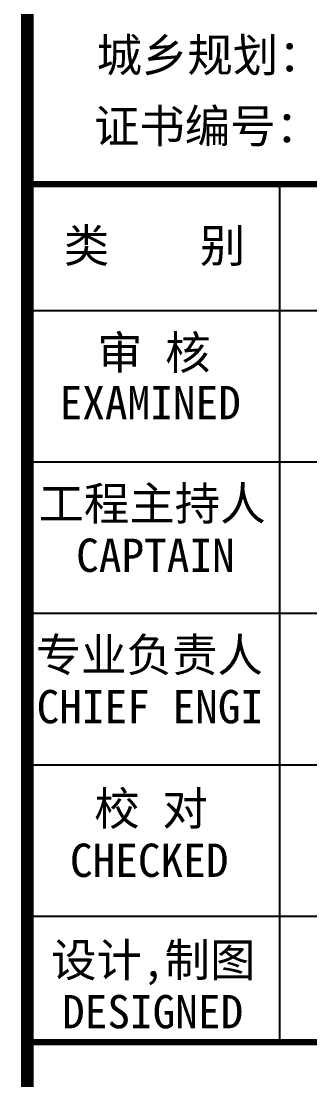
# Model space of a CAD drawing. Extents: x 32461 to 372567, y -698896 to 182569.
# Drawn here: x 306814 to 310233, y -324211 to -311675 of the extents above; entities that cross this region are included whole.
import ezdxf

# ---------------------------------------------------------------- set-up
doc = ezdxf.new("R2010")
doc.units = 0
doc.header["$LTSCALE"] = 1000
doc.header["$MEASUREMENT"] = 0
doc.layers.add('图框', color=4, linetype='CONTINUOUS')
doc.styles.add('STYLE-黑体', font='simhei.ttf')
doc.styles.add('黑体', font='simhei.ttf', dxfattribs={"width": 0.6, "height": 4.3})

msp = doc.modelspace()

# ---------------------------------------------------------------- linework, layer by layer
at = {"layer": '图框', "color": 0}
for p, q in [((306888.3, -315101), (315902.2, -315101)), ((306888.3, -315101), (315902.2, -315101)), ((306888.3, -316893.8), (315902.2, -316893.8)), ((306888.3, -318686.6), (315902.2, -318686.6)), ((306888.3, -320479.4), (315902.2, -320479.4)), ((306888.3, -322272.2), (315902.2, -322272.2))]:
    msp.add_line(p, q, dxfattribs=at)
at = {"layer": '图框', "color": 4, "const_width": 147.9}
msp.add_lwpolyline([(306888.3, -300479.9), (315902.2, -300479.9), (315902.2, -360479.9), (306888.3, -360479.9)], close=True, dxfattribs=at)
at = {"layer": '图框', "color": 0, "const_width": 75}
msp.add_lwpolyline([(306888.3, -313607), (315902.2, -313607), (315902.2, -328845.8), (306888.3, -328845.8)], close=True, dxfattribs=at)
at = {"layer": '图框', "color": 0}
for points in [[(309876.3, -315101), (309876.3, -313607)], [(309876.3, -323766.2), (309876.3, -315101)]]:
    msp.add_lwpolyline(points, dxfattribs=at)
at = {"layer": '图框', "color": 0, "const_width": 75}
msp.add_lwpolyline([(306888.3, -323766.2), (315902.2, -323766.2)], dxfattribs=at)

# ---------------------------------------------------------------- texts
at = {"layer": '图框', "color": 4, "style": '黑体'}
for s, height, p in [('城乡规划：', 394.42, (307707.3, -312274.2)), ('证书编号：皖 城规编(162037)', 394.416, (307675.8, -313114.4))]:
    msp.add_text(s, height=height, dxfattribs=at).set_placement(p)
at = {"layer": '图框', "color": 0, "style": 'STYLE-黑体'}
for s, p in [('类    别 ', (307319.2, -314529.8)), ('审 核', (307713.3, -315796.9)), ('EXAMINED ', (307269.8, -316389.2)), ('工程主持人', (307019.4, -317583.7)), ('CAPTAIN', (307465.6, -318196.3)), ('专业负责人', (306985.9, -319376.5)), ('CHIEF ENGI', (306997.4, -319989.1)), ('校 对', (307679.8, -321195.5)), ('CHECKED  ', (307392, -321808.1)), ('设计,制图', (307169.4, -322988.3)), ('DESIGNED ', (307298.4, -323600.9))]:
    msp.add_text(s, height=394.42, dxfattribs=at).set_placement(p)

doc.saveas('drawing.dxf')
